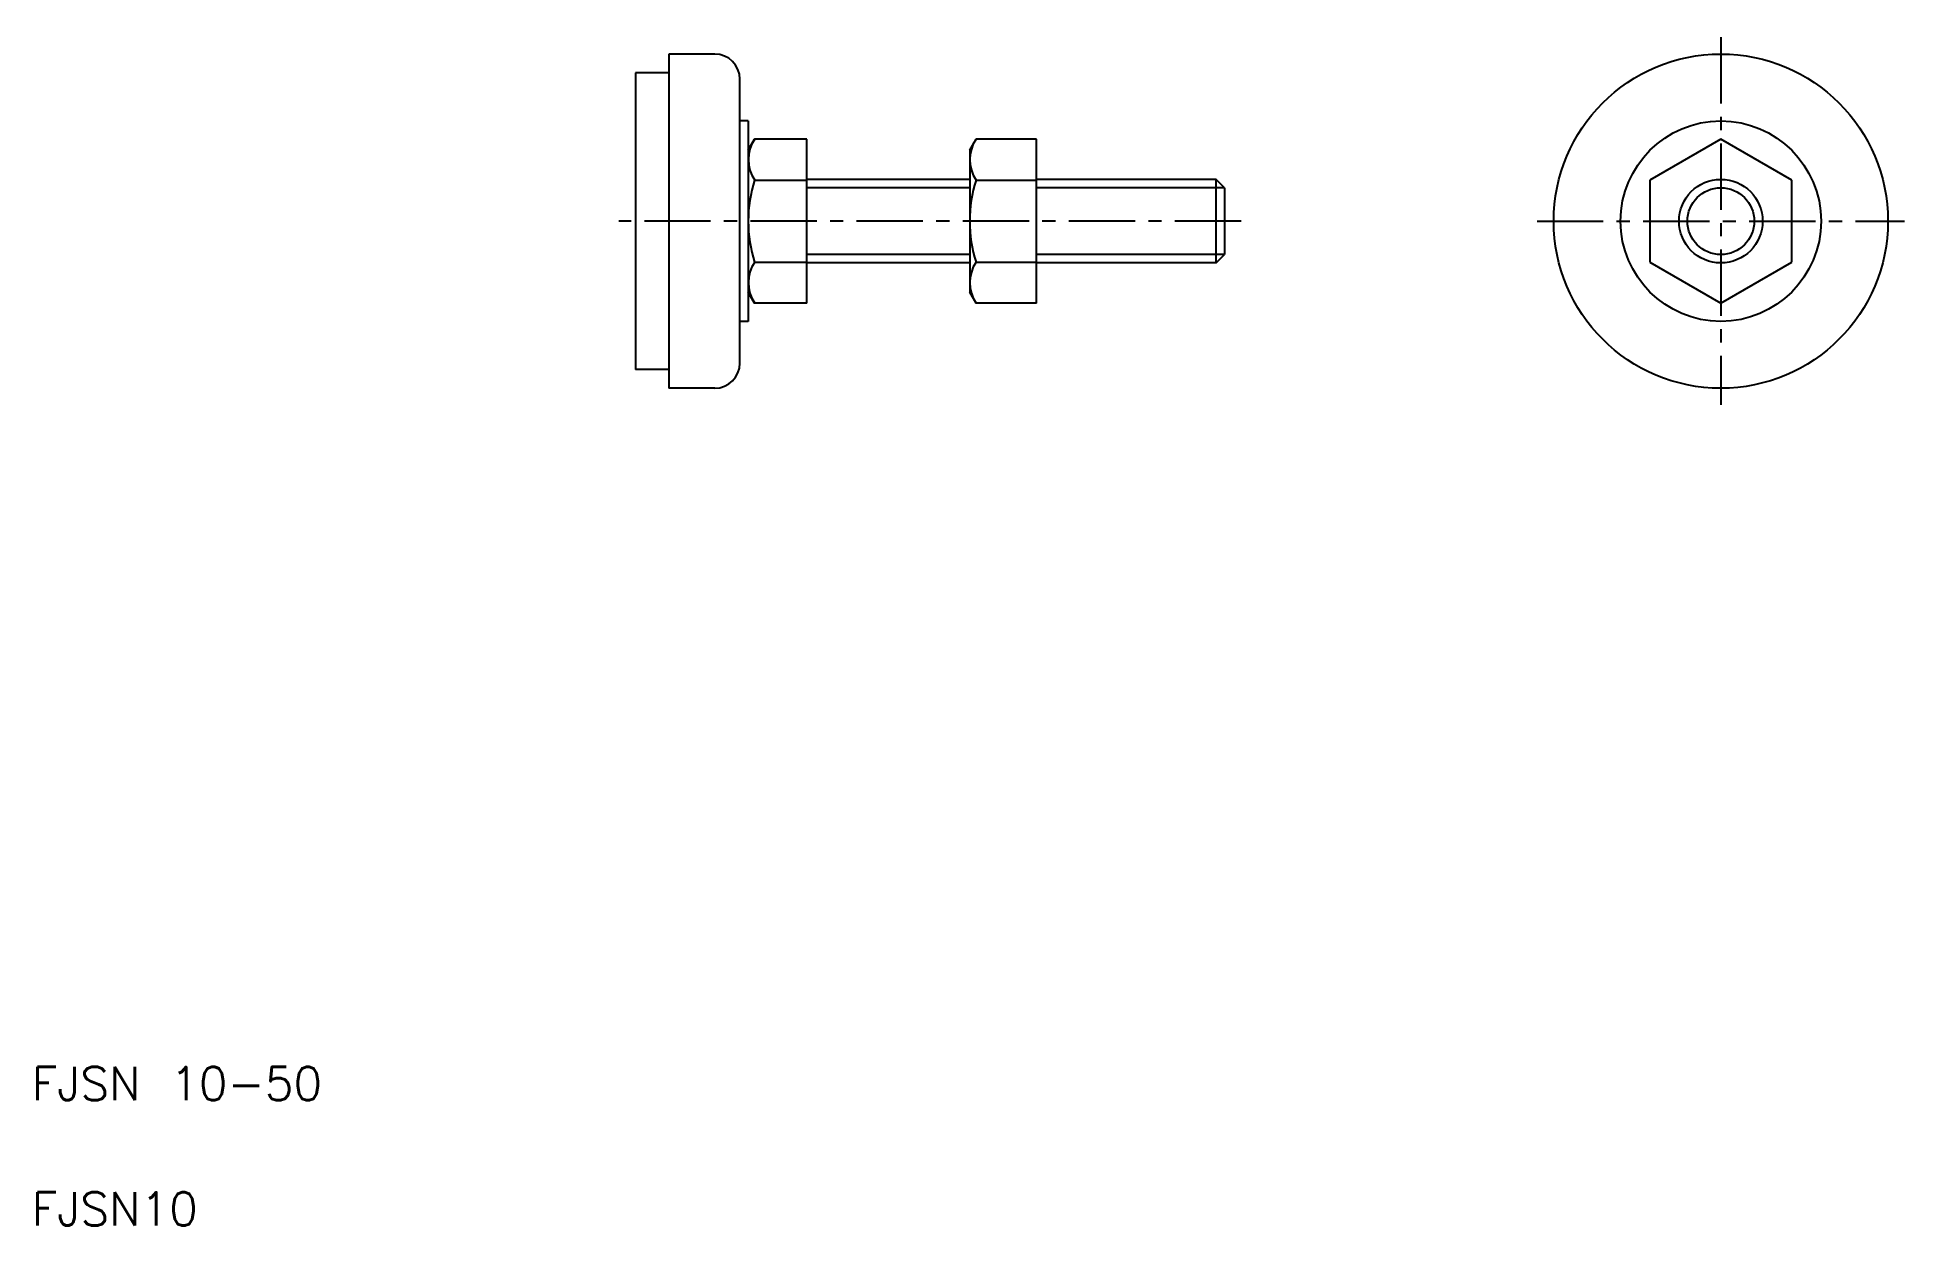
# Model space of a CAD drawing. Extents: x 11 to 234, y 10 to 152.
import ezdxf

# ---------------------------------------------------------------- set-up
doc = ezdxf.new("R2010")
doc.units = 0
doc.header["$LTSCALE"] = 0.25
doc.linetypes.add('CENTER', pattern=[50.8, 31.75, -6.35, 6.35, -6.35])
doc.layers.get('0').update_dxf_attribs({"linetype": 'CONTINUOUS'})
doc.layers.add('CENTER', color=1, linetype='CENTER')
doc.styles.get("Standard").update_dxf_attribs({"font": 'txt', "bigfont": 'BIGFONT'})

msp = doc.modelspace()

# ---------------------------------------------------------------- linework, layer by layer
at = {"color": 7, "linetype": 'CONTINUOUS'}
for p, q in [((86.27, 150.22), (86.27, 110.22)), ((91.77, 150.22), (86.27, 150.22)), ((82.27, 147.97), (82.27, 112.47)), ((86.27, 147.97), (82.27, 147.97)), ((94.77, 113.22), (94.77, 147.22)), ((95.77, 142.22), (94.77, 142.22)), ((95.77, 142.22), (95.77, 118.22)), ((95.77, 138.72), (96.53, 140.03)), ((95.77, 138.72), (95.77, 121.72)), ((102.77, 140.03), (96.53, 140.03)), ((102.77, 120.4), (102.77, 140.03)), ((122.27, 138.72), (123.03, 140.03)), ((122.27, 138.72), (122.27, 121.72)), ((130.27, 140.03), (123.03, 140.03)), ((130.27, 120.4), (130.27, 140.03)), ((212.17, 140.03), (203.67, 135.13)), ((220.67, 135.13), (212.17, 140.03)), ((96.53, 135.13), (102.77, 135.13)), ((122.27, 135.22), (102.77, 135.22)), ((123.03, 135.13), (130.27, 135.13)), ((151.77, 135.22), (130.27, 135.22)), ((151.77, 125.22), (151.77, 135.22)), ((152.77, 134.22), (151.77, 135.22)), ((152.77, 134.22), (152.77, 126.22)), ((203.67, 135.13), (203.67, 125.31)), ((220.67, 125.31), (220.67, 135.13)), ((96.53, 125.31), (102.77, 125.31)), ((122.27, 125.22), (102.77, 125.22)), ((123.03, 125.31), (130.27, 125.31)), ((151.77, 125.22), (130.27, 125.22)), ((151.77, 125.22), (152.77, 126.22)), ((203.67, 125.31), (212.17, 120.4)), ((212.17, 120.4), (220.67, 125.31)), ((96.53, 120.4), (95.77, 121.72)), ((123.03, 120.4), (122.27, 121.72)), ((102.77, 120.4), (96.53, 120.4)), ((130.27, 120.4), (123.03, 120.4)), ((95.77, 118.22), (94.77, 118.22)), ((86.27, 112.47), (82.27, 112.47)), ((91.77, 110.22), (86.27, 110.22))]:
    msp.add_line(p, q, dxfattribs=at)
at = {"color": 3, "linetype": 'CONTINUOUS'}
for p, q in [((122.27, 134.22), (102.77, 134.22)), ((152.77, 134.22), (130.27, 134.22)), ((122.27, 126.22), (102.77, 126.22)), ((152.77, 126.22), (130.27, 126.22))]:
    msp.add_line(p, q, dxfattribs=at)
at = {"color": 7, "linetype": 'CONTINUOUS'}
for radius in [20, 12, 5]:
    msp.add_circle((212.17, 130.22), radius, dxfattribs=at)
at = {"color": 3, "linetype": 'CONTINUOUS'}
msp.add_circle((212.17, 130.22), 4, dxfattribs=at)
at = {"color": 7, "linetype": 'CONTINUOUS'}
for centre, radius, start, end in [((91.77, 147.22), 3, 0, 90), ((100.12, 137.58), 4.34, 145.616, 214.384), ((126.62, 137.58), 4.34, 145.616, 214.384), ((112.01, 130.22), 16.24, 162.412, 197.588), ((138.51, 130.22), 16.24, 162.412, 197.588), ((100.12, 122.86), 4.34, 145.616, 214.384), ((126.62, 122.86), 4.34, 145.616, 214.384), ((91.77, 113.22), 3, 270, 0)]:
    msp.add_arc(centre, radius, start, end, dxfattribs=at)
at = {"layer": 'CENTER', "color": 1, "linetype": 'CENTER'}
for p, q in [((212.17, 152.22), (212.17, 108.22)), ((154.77, 130.22), (80.27, 130.22)), ((190.17, 130.22), (234.17, 130.22))]:
    msp.add_line(p, q, dxfattribs=at)

# ---------------------------------------------------------------- texts
at = {"color": 7, "linetype": 'CONTINUOUS'}
for s, p in [('FJSN 10-50', (10, 25)), ('FJSN10', (10, 10))]:
    msp.add_text(s, height=4, dxfattribs=at).set_placement(p)

doc.saveas('drawing.dxf')
